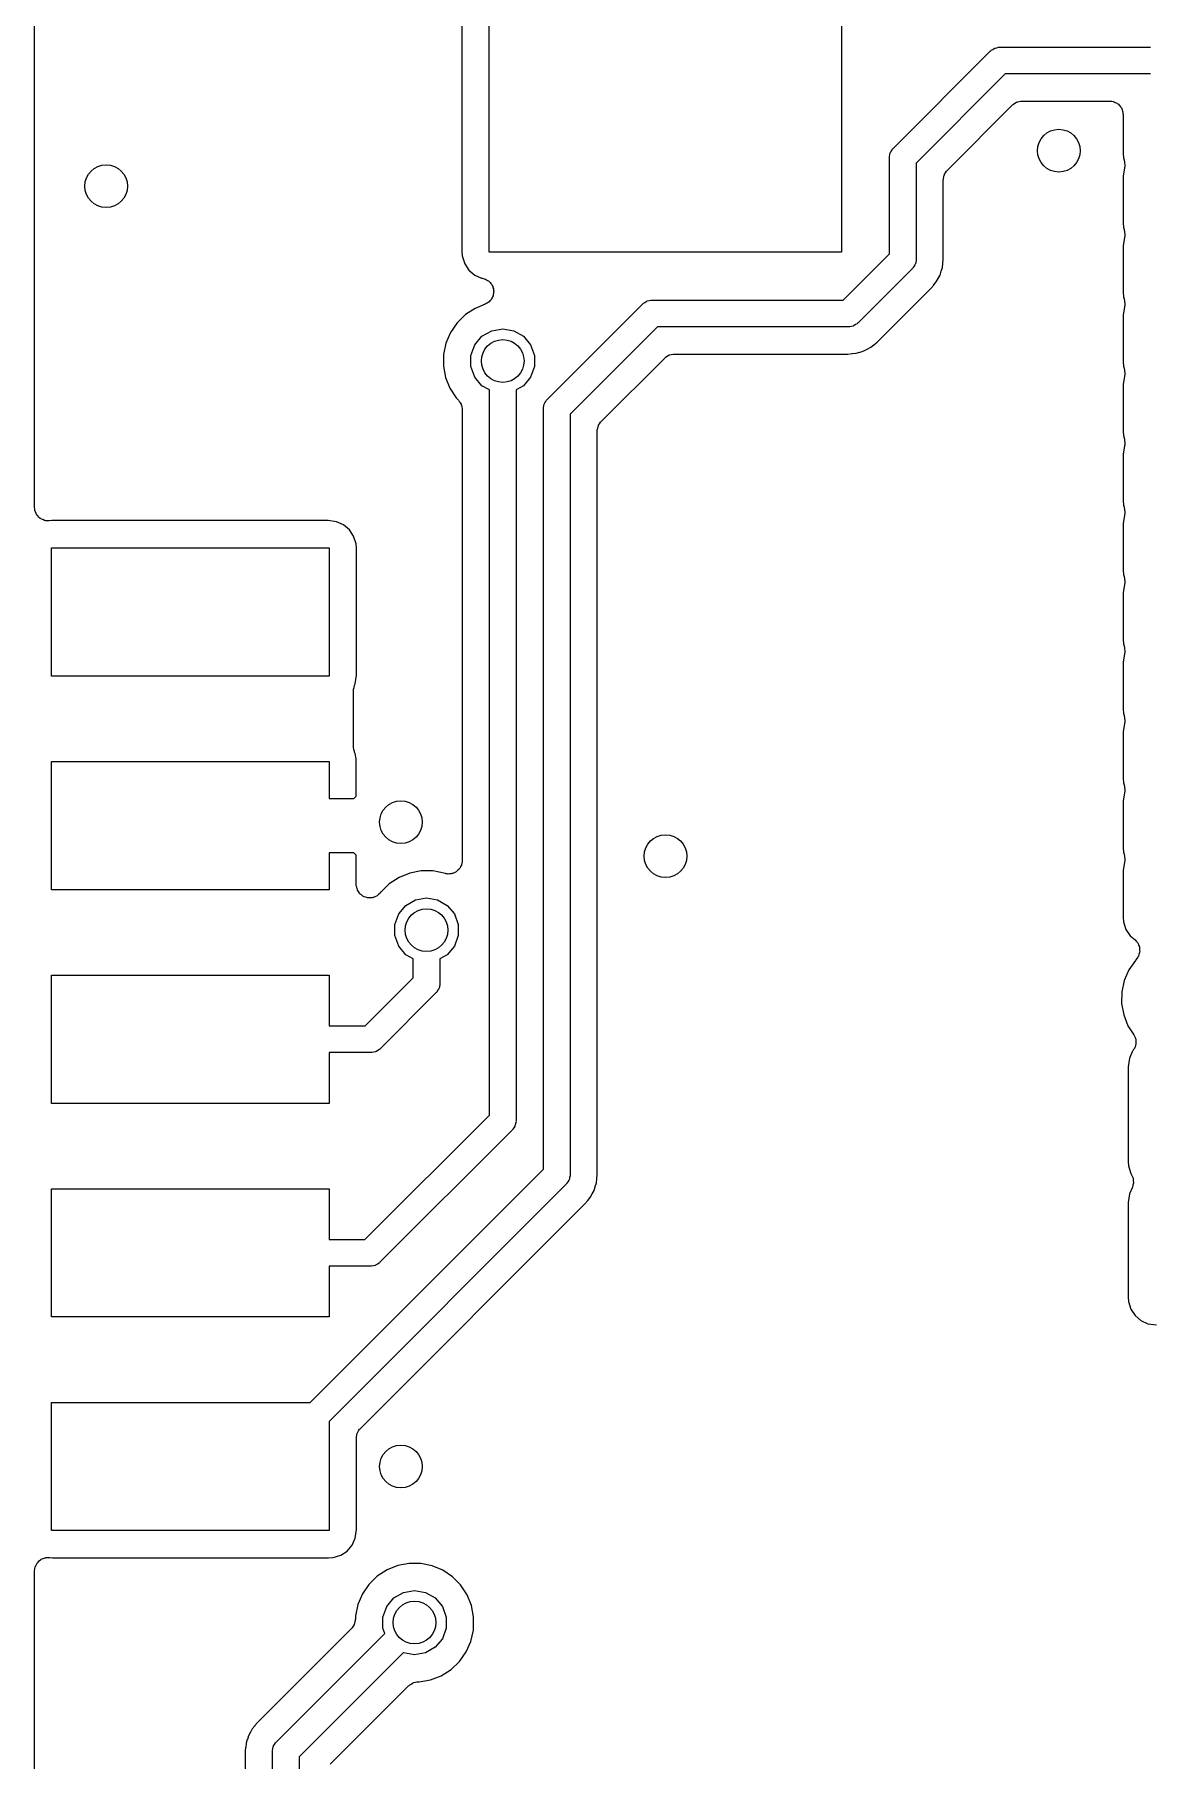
# Model space of a CAD drawing. Extents: x 100.3 to 129.7, y -169.7 to -100.3.
# Drawn here: x 100.33 to 110.76, y -129.74 to -113.58 of the extents above; entities that cross this region are included whole.
import ezdxf

# ---------------------------------------------------------------- set-up
doc = ezdxf.new("R2010")
doc.units = 0
doc.header["$MEASUREMENT"] = 0
doc.layers.add('BLACK', color=7, linetype='CONTINUOUS')

msp = doc.modelspace()

# ---------------------------------------------------------------- linework, layer by layer
at = {"layer": 'Black'}
for p, q in [((100.329, -118.007), (100.329, -111.841)), ((104.331, -113.326), (104.331, -115.612)), ((104.587, -115.617), (104.587, -113.317)), ((107.887, -113.317), (107.887, -115.617)), ((108.371, -114.644), (109.279, -113.736)), ((109.279, -113.736), (109.284, -113.732)), ((109.284, -113.732), (109.287, -113.728)), ((109.287, -113.728), (109.301, -113.72)), ((109.301, -113.72), (109.315, -113.711)), ((109.315, -113.711), (109.32, -113.709)), ((109.32, -113.709), (109.325, -113.707)), ((109.325, -113.707), (109.341, -113.704)), ((109.341, -113.704), (109.357, -113.699)), ((109.357, -113.699), (109.362, -113.7)), ((109.362, -113.7), (109.367, -113.699)), ((109.367, -113.699), (110.779, -113.699)), ((109.419, -113.949), (108.584, -114.784)), ((110.779, -113.949), (109.419, -113.949)), ((108.876, -114.852), (109.487, -114.24)), ((109.487, -114.24), (109.492, -114.237)), ((109.492, -114.237), (109.495, -114.233)), ((109.495, -114.233), (109.51, -114.224)), ((109.51, -114.224), (109.523, -114.215)), ((109.523, -114.215), (109.529, -114.213)), ((109.529, -114.213), (109.534, -114.211)), ((109.534, -114.211), (109.55, -114.208)), ((109.55, -114.208), (109.566, -114.203)), ((109.566, -114.203), (109.572, -114.204)), ((109.572, -114.204), (109.577, -114.203)), ((109.577, -114.203), (110.396, -114.203)), ((110.396, -114.203), (110.407, -114.205)), ((110.407, -114.205), (110.418, -114.205)), ((110.418, -114.205), (110.429, -114.209)), ((110.429, -114.209), (110.44, -114.211)), ((110.44, -114.211), (110.449, -114.216)), ((110.449, -114.216), (110.46, -114.22)), ((110.46, -114.22), (110.468, -114.227)), ((110.468, -114.227), (110.478, -114.233)), ((110.478, -114.233), (110.485, -114.241)), ((110.485, -114.241), (110.493, -114.248)), ((110.493, -114.248), (110.499, -114.258)), ((110.499, -114.258), (110.506, -114.266)), ((110.506, -114.266), (110.51, -114.277)), ((110.51, -114.277), (110.515, -114.287)), ((110.515, -114.287), (110.517, -114.298)), ((110.517, -114.298), (110.521, -114.308)), ((110.521, -114.308), (110.521, -114.319)), ((110.521, -114.319), (110.523, -114.33)), ((110.523, -114.33), (110.523, -114.694)), ((108.335, -114.721), (108.339, -114.705)), ((108.335, -114.727), (108.335, -114.721)), ((108.339, -114.705), (108.342, -114.689)), ((108.342, -114.689), (108.345, -114.684)), ((108.345, -114.684), (108.346, -114.679)), ((108.346, -114.679), (108.356, -114.666)), ((108.356, -114.666), (108.364, -114.652)), ((108.364, -114.652), (108.368, -114.648)), ((108.368, -114.648), (108.371, -114.644)), ((110.523, -114.694), (110.526, -114.736)), ((108.334, -114.732), (108.335, -114.727)), ((108.334, -115.633), (108.334, -114.732)), ((108.584, -114.784), (108.584, -115.684)), ((108.85, -114.888), (108.86, -114.874)), ((108.86, -114.874), (108.868, -114.86)), ((108.868, -114.86), (108.872, -114.856)), ((108.872, -114.856), (108.876, -114.852)), ((110.537, -114.811), (110.523, -114.908)), ((110.526, -114.736), (110.533, -114.755)), ((110.533, -114.755), (110.533, -114.761)), ((110.533, -114.761), (110.536, -114.767)), ((110.536, -114.767), (110.536, -114.783)), ((110.536, -114.783), (110.538, -114.799)), ((110.538, -114.799), (110.537, -114.805)), ((110.537, -114.805), (110.537, -114.811)), ((108.838, -114.942), (108.839, -114.936)), ((108.838, -115.684), (108.838, -114.942)), ((108.839, -114.931), (108.843, -114.914)), ((108.839, -114.936), (108.839, -114.931)), ((108.843, -114.914), (108.846, -114.898)), ((108.846, -114.898), (108.849, -114.893)), ((108.849, -114.893), (108.85, -114.888)), ((110.523, -114.908), (110.523, -115.344)), ((110.523, -115.344), (110.526, -115.386)), ((110.537, -115.461), (110.523, -115.558)), ((110.526, -115.386), (110.533, -115.405)), ((110.533, -115.405), (110.533, -115.411)), ((110.533, -115.411), (110.536, -115.417)), ((110.536, -115.417), (110.536, -115.433)), ((110.536, -115.433), (110.538, -115.449)), ((110.538, -115.449), (110.537, -115.455)), ((110.537, -115.455), (110.537, -115.461)), ((104.331, -115.612), (104.334, -115.654)), ((104.334, -115.654), (104.357, -115.726)), ((107.887, -115.617), (104.587, -115.617)), ((107.9, -116.067), (108.334, -115.633)), ((108.584, -115.684), (108.584, -115.69)), ((108.584, -115.69), (108.584, -115.695)), ((108.834, -115.724), (108.838, -115.684)), ((108.838, -115.684), (108.838, -115.684)), ((110.523, -115.558), (110.523, -115.994)), ((104.357, -115.726), (104.396, -115.786)), ((104.396, -115.786), (104.451, -115.832)), ((104.451, -115.832), (104.516, -115.861)), ((108.548, -115.773), (108.04, -116.281)), ((108.551, -115.768), (108.548, -115.773)), ((108.555, -115.765), (108.551, -115.768)), ((108.563, -115.751), (108.555, -115.765)), ((108.573, -115.737), (108.563, -115.751)), ((108.574, -115.732), (108.573, -115.737)), ((108.577, -115.727), (108.574, -115.732)), ((108.58, -115.711), (108.577, -115.727)), ((108.584, -115.695), (108.58, -115.711)), ((108.791, -115.864), (108.808, -115.832)), ((108.808, -115.832), (108.819, -115.797)), ((108.819, -115.796), (108.83, -115.761)), ((108.819, -115.797), (108.819, -115.796)), ((108.819, -115.797), (108.819, -115.797)), ((108.83, -115.761), (108.834, -115.725)), ((108.834, -115.725), (108.834, -115.724)), ((108.834, -115.725), (108.834, -115.725)), ((104.516, -115.861), (104.52, -115.862)), ((104.52, -115.862), (104.53, -115.865)), ((104.53, -115.865), (104.541, -115.867)), ((104.541, -115.867), (104.551, -115.872)), ((104.551, -115.872), (104.562, -115.876)), ((104.562, -115.876), (104.57, -115.883)), ((104.57, -115.883), (104.58, -115.888)), ((104.58, -115.888), (104.588, -115.896)), ((104.588, -115.896), (104.596, -115.903)), ((104.596, -115.903), (104.602, -115.912)), ((104.602, -115.912), (104.61, -115.92)), ((104.61, -115.92), (104.614, -115.931)), ((104.614, -115.931), (104.62, -115.94)), ((104.62, -115.94), (104.622, -115.951)), ((104.622, -115.951), (104.626, -115.961)), ((104.624, -116.016), (104.623, -116.027)), ((104.628, -116.005), (104.624, -116.016)), ((104.626, -115.961), (104.627, -115.973)), ((104.627, -115.973), (104.629, -115.984)), ((104.629, -115.984), (104.627, -115.994)), ((104.627, -115.994), (104.628, -116.005)), ((108.22, -116.46), (108.723, -115.957)), ((108.723, -115.957), (108.749, -115.926)), ((108.749, -115.926), (108.749, -115.925)), ((108.749, -115.925), (108.75, -115.925)), ((108.75, -115.925), (108.773, -115.897)), ((108.773, -115.897), (108.79, -115.865)), ((108.79, -115.865), (108.791, -115.864)), ((108.791, -115.864), (108.791, -115.864)), ((110.523, -115.994), (110.526, -116.036)), ((104.455, -116.144), (104.364, -116.203)), ((104.55, -116.106), (104.455, -116.144)), ((104.559, -116.1), (104.55, -116.106)), ((104.569, -116.096), (104.559, -116.1)), ((104.577, -116.088), (104.569, -116.096)), ((104.587, -116.082), (104.577, -116.088)), ((104.594, -116.073), (104.587, -116.082)), ((104.602, -116.066), (104.594, -116.073)), ((104.607, -116.056), (104.602, -116.066)), ((104.614, -116.047), (104.607, -116.056)), ((104.617, -116.037), (104.614, -116.047)), ((104.623, -116.027), (104.617, -116.037)), ((105.131, -116.995), (106.022, -116.104)), ((106.022, -116.104), (106.026, -116.101)), ((106.026, -116.101), (106.03, -116.097)), ((106.03, -116.097), (106.044, -116.089)), ((106.044, -116.089), (106.057, -116.079)), ((106.057, -116.079), (106.062, -116.078)), ((106.062, -116.078), (106.067, -116.075)), ((106.067, -116.075), (106.083, -116.072)), ((106.083, -116.072), (106.099, -116.068)), ((106.099, -116.068), (106.105, -116.068)), ((106.105, -116.068), (106.11, -116.067)), ((106.11, -116.067), (107.9, -116.067)), ((110.537, -116.111), (110.523, -116.208)), ((110.526, -116.036), (110.533, -116.055)), ((110.533, -116.055), (110.533, -116.061)), ((110.533, -116.061), (110.536, -116.067)), ((110.536, -116.067), (110.536, -116.083)), ((110.536, -116.083), (110.538, -116.099)), ((110.538, -116.099), (110.537, -116.105)), ((110.537, -116.105), (110.537, -116.111)), ((104.287, -116.279), (104.225, -116.369)), ((104.364, -116.203), (104.287, -116.279)), ((104.61, -116.354), (104.713, -116.336)), ((104.713, -116.336), (104.816, -116.354)), ((106.162, -116.317), (105.344, -117.135)), ((107.951, -116.317), (106.162, -116.317)), ((107.957, -116.317), (107.951, -116.317)), ((107.962, -116.317), (107.957, -116.317)), ((107.978, -116.313), (107.962, -116.317)), ((107.994, -116.31), (107.978, -116.313)), ((107.999, -116.307), (107.994, -116.31)), ((108.004, -116.306), (107.999, -116.307)), ((108.018, -116.296), (108.004, -116.306)), ((108.032, -116.288), (108.018, -116.296)), ((108.035, -116.284), (108.032, -116.288)), ((108.04, -116.281), (108.035, -116.284)), ((110.523, -116.208), (110.523, -116.644)), ((104.182, -116.469), (104.16, -116.575)), ((104.225, -116.369), (104.182, -116.469)), ((104.416, -116.585), (104.452, -116.486)), ((104.452, -116.486), (104.519, -116.406)), ((104.519, -116.406), (104.61, -116.354)), ((104.816, -116.354), (104.907, -116.406)), ((104.907, -116.406), (104.974, -116.486)), ((104.974, -116.486), (105.01, -116.585)), ((108.159, -116.509), (108.187, -116.486)), ((108.187, -116.486), (108.188, -116.486)), ((108.188, -116.485), (108.22, -116.46)), ((108.188, -116.486), (108.188, -116.485)), ((104.16, -116.575), (104.158, -116.684)), ((104.416, -116.689), (104.416, -116.585)), ((105.01, -116.585), (105.01, -116.689)), ((105.636, -117.203), (106.23, -116.609)), ((106.23, -116.609), (106.234, -116.605)), ((106.234, -116.605), (106.238, -116.601)), ((106.238, -116.601), (106.252, -116.593)), ((106.252, -116.593), (106.266, -116.583)), ((106.266, -116.583), (106.271, -116.582)), ((106.271, -116.582), (106.276, -116.579)), ((106.276, -116.579), (106.292, -116.576)), ((106.292, -116.576), (106.309, -116.572)), ((106.309, -116.572), (106.314, -116.572)), ((106.314, -116.572), (106.32, -116.572)), ((106.32, -116.572), (107.945, -116.572)), ((107.945, -116.572), (107.986, -116.568)), ((107.986, -116.568), (107.987, -116.567)), ((107.986, -116.568), (107.986, -116.568)), ((107.987, -116.567), (108.023, -116.564)), ((108.023, -116.564), (108.058, -116.554)), ((108.058, -116.554), (108.059, -116.553)), ((108.058, -116.554), (108.058, -116.554)), ((108.059, -116.553), (108.094, -116.543)), ((108.094, -116.543), (108.126, -116.526)), ((108.126, -116.526), (108.127, -116.526)), ((108.127, -116.526), (108.159, -116.509)), ((108.127, -116.526), (108.127, -116.526)), ((110.523, -116.644), (110.526, -116.686)), ((104.158, -116.684), (104.178, -116.79)), ((104.178, -116.79), (104.218, -116.891)), ((104.452, -116.788), (104.416, -116.689)), ((104.519, -116.868), (104.452, -116.788)), ((104.974, -116.788), (104.907, -116.868)), ((105.01, -116.689), (104.974, -116.788)), ((110.537, -116.761), (110.523, -116.858)), ((110.526, -116.686), (110.533, -116.705)), ((110.533, -116.705), (110.533, -116.711)), ((110.533, -116.711), (110.536, -116.717)), ((110.536, -116.717), (110.536, -116.733)), ((110.536, -116.733), (110.538, -116.749)), ((110.538, -116.749), (110.537, -116.755)), ((110.537, -116.755), (110.537, -116.761)), ((104.218, -116.891), (104.277, -116.983)), ((104.277, -116.983), (104.298, -117.005)), ((104.588, -116.907), (104.519, -116.868)), ((104.588, -122.761), (104.588, -116.907)), ((104.907, -116.868), (104.838, -116.907)), ((104.838, -116.907), (104.838, -122.761)), ((110.523, -116.858), (110.523, -117.294)), ((104.298, -117.005), (104.301, -117.009)), ((104.301, -117.009), (104.304, -117.012)), ((104.304, -117.012), (104.313, -117.027)), ((104.313, -117.027), (104.323, -117.042)), ((104.323, -117.042), (104.324, -117.046)), ((104.324, -117.046), (104.326, -117.05)), ((104.326, -117.05), (104.329, -117.067)), ((104.329, -117.067), (104.334, -117.085)), ((104.334, -117.085), (104.333, -117.089)), ((104.333, -117.089), (104.334, -117.093)), ((104.334, -117.093), (104.334, -121.313)), ((105.094, -117.083), (105.095, -117.078)), ((105.094, -124.203), (105.094, -117.083)), ((105.095, -117.072), (105.099, -117.056)), ((105.095, -117.078), (105.095, -117.072)), ((105.099, -117.056), (105.102, -117.04)), ((105.102, -117.04), (105.105, -117.035)), ((105.105, -117.035), (105.106, -117.03)), ((105.106, -117.03), (105.116, -117.017)), ((105.116, -117.017), (105.124, -117.003)), ((105.124, -117.003), (105.128, -116.999)), ((105.128, -116.999), (105.131, -116.995)), ((105.344, -117.135), (105.344, -124.254)), ((105.599, -117.282), (105.603, -117.265)), ((105.599, -117.287), (105.599, -117.282)), ((105.599, -117.293), (105.599, -117.287)), ((105.599, -124.254), (105.599, -117.293)), ((105.603, -117.265), (105.606, -117.249)), ((105.606, -117.249), (105.609, -117.244)), ((105.609, -117.244), (105.61, -117.239)), ((105.61, -117.239), (105.62, -117.225)), ((105.62, -117.225), (105.628, -117.211)), ((105.628, -117.211), (105.632, -117.207)), ((105.632, -117.207), (105.636, -117.203)), ((110.523, -117.294), (110.526, -117.336)), ((110.537, -117.411), (110.523, -117.508)), ((110.526, -117.336), (110.533, -117.355)), ((110.533, -117.355), (110.533, -117.361)), ((110.533, -117.361), (110.536, -117.367)), ((110.536, -117.367), (110.536, -117.383)), ((110.536, -117.383), (110.538, -117.399)), ((110.538, -117.399), (110.537, -117.405)), ((110.537, -117.405), (110.537, -117.411)), ((110.523, -117.508), (110.523, -117.944)), ((110.523, -117.944), (110.526, -117.986)), ((100.332, -118.022), (100.329, -118.007)), ((100.333, -118.039), (100.332, -118.022)), ((100.336, -118.044), (100.333, -118.039)), ((100.337, -118.05), (100.336, -118.044)), ((100.345, -118.064), (100.337, -118.05)), ((100.351, -118.079), (100.345, -118.064)), ((100.356, -118.083), (100.351, -118.079)), ((100.359, -118.088), (100.356, -118.083)), ((100.371, -118.099), (100.359, -118.088)), ((100.382, -118.11), (100.371, -118.099)), ((100.388, -118.113), (100.382, -118.11)), ((100.392, -118.117), (100.388, -118.113)), ((100.408, -118.122), (100.392, -118.117)), ((110.537, -118.061), (110.523, -118.158)), ((110.526, -117.986), (110.533, -118.005)), ((110.533, -118.005), (110.533, -118.011)), ((110.533, -118.011), (110.536, -118.017)), ((110.536, -118.017), (110.536, -118.033)), ((110.536, -118.033), (110.538, -118.049)), ((110.538, -118.049), (110.537, -118.055)), ((110.537, -118.055), (110.537, -118.061)), ((100.422, -118.129), (100.408, -118.122)), ((100.428, -118.13), (100.422, -118.129)), ((100.434, -118.132), (100.428, -118.13)), ((100.45, -118.132), (100.434, -118.132)), ((100.466, -118.133), (100.45, -118.132)), ((100.492, -118.131), (100.466, -118.133)), ((103.078, -118.131), (100.492, -118.131)), ((103.158, -118.143), (103.078, -118.131)), ((103.223, -118.172), (103.158, -118.143)), ((103.278, -118.218), (103.223, -118.172)), ((103.317, -118.278), (103.278, -118.218)), ((103.34, -118.35), (103.317, -118.278)), ((110.523, -118.158), (110.523, -118.594)), ((100.487, -119.587), (100.487, -118.387)), ((100.487, -118.387), (103.087, -118.387)), ((103.087, -118.387), (103.087, -119.587)), ((103.343, -118.392), (103.34, -118.35)), ((103.343, -119.578), (103.343, -118.392)), ((110.523, -118.594), (110.526, -118.636)), ((110.537, -118.711), (110.523, -118.808)), ((110.526, -118.636), (110.533, -118.655)), ((110.533, -118.655), (110.533, -118.661)), ((110.533, -118.661), (110.536, -118.667)), ((110.536, -118.667), (110.536, -118.683)), ((110.536, -118.683), (110.538, -118.699)), ((110.538, -118.699), (110.537, -118.705)), ((110.537, -118.705), (110.537, -118.711)), ((110.523, -118.808), (110.523, -119.244)), ((110.523, -119.244), (110.526, -119.286)), ((110.537, -119.361), (110.523, -119.458)), ((110.526, -119.286), (110.533, -119.305)), ((110.533, -119.305), (110.533, -119.311)), ((110.533, -119.311), (110.536, -119.317)), ((110.536, -119.317), (110.536, -119.333)), ((110.536, -119.333), (110.538, -119.349)), ((110.538, -119.349), (110.537, -119.355)), ((110.537, -119.355), (110.537, -119.361)), ((110.523, -119.458), (110.523, -119.894)), ((103.087, -119.587), (100.487, -119.587)), ((103.316, -119.71), (103.321, -119.693)), ((103.317, -119.715), (103.316, -119.71)), ((103.316, -119.72), (103.317, -119.715)), ((103.316, -120.251), (103.316, -119.72)), ((103.321, -119.693), (103.324, -119.676)), ((103.324, -119.676), (103.326, -119.672)), ((103.326, -119.672), (103.327, -119.667)), ((103.327, -119.667), (103.331, -119.658)), ((103.331, -119.658), (103.343, -119.578)), ((110.523, -119.894), (110.526, -119.936)), ((110.537, -120.011), (110.523, -120.108)), ((110.526, -119.936), (110.533, -119.955)), ((110.533, -119.955), (110.533, -119.961)), ((110.533, -119.961), (110.536, -119.967)), ((110.536, -119.967), (110.536, -119.983)), ((110.536, -119.983), (110.538, -119.999)), ((110.538, -119.999), (110.537, -120.005)), ((110.537, -120.005), (110.537, -120.011)), ((110.523, -120.108), (110.523, -120.544)), ((103.316, -120.254), (103.316, -120.251)), ((103.316, -120.256), (103.316, -120.254)), ((103.32, -120.275), (103.316, -120.256)), ((103.324, -120.294), (103.32, -120.275)), ((103.325, -120.297), (103.324, -120.294)), ((103.326, -120.299), (103.325, -120.297)), ((103.331, -120.313), (103.326, -120.299)), ((103.341, -120.362), (103.331, -120.313)), ((103.341, -120.712), (103.341, -120.362)), ((100.487, -121.587), (100.487, -120.387)), ((100.487, -120.387), (103.087, -120.387)), ((103.087, -120.387), (103.087, -120.733)), ((110.523, -120.544), (110.526, -120.586)), ((110.537, -120.661), (110.523, -120.758)), ((110.526, -120.586), (110.533, -120.605)), ((110.533, -120.605), (110.533, -120.611)), ((110.533, -120.611), (110.536, -120.617)), ((110.536, -120.617), (110.536, -120.633)), ((110.536, -120.633), (110.538, -120.649)), ((110.538, -120.649), (110.537, -120.655)), ((110.537, -120.655), (110.537, -120.661)), ((103.087, -120.733), (103.32, -120.733)), ((103.32, -120.733), (103.341, -120.712)), ((110.523, -120.758), (110.523, -121.194)), ((103.32, -121.241), (103.087, -121.241)), ((103.087, -121.241), (103.087, -121.587)), ((103.341, -121.262), (103.32, -121.241)), ((103.341, -121.537), (103.341, -121.262)), ((104.328, -121.349), (104.326, -121.357)), ((104.331, -121.341), (104.328, -121.349)), ((104.332, -121.327), (104.331, -121.341)), ((104.334, -121.313), (104.332, -121.327)), ((110.523, -121.194), (110.526, -121.236)), ((110.537, -121.311), (110.523, -121.408)), ((110.526, -121.236), (110.533, -121.255)), ((110.533, -121.255), (110.533, -121.261)), ((110.533, -121.261), (110.536, -121.267)), ((110.536, -121.267), (110.536, -121.283)), ((110.536, -121.283), (110.538, -121.299)), ((110.538, -121.299), (110.537, -121.305)), ((110.537, -121.305), (110.537, -121.311)), ((103.742, -121.472), (103.651, -121.531)), ((103.843, -121.431), (103.742, -121.472)), ((103.95, -121.411), (103.843, -121.431)), ((104.058, -121.411), (103.95, -121.411)), ((104.177, -121.436), (104.058, -121.411)), ((104.178, -121.436), (104.177, -121.436)), ((104.185, -121.438), (104.178, -121.436)), ((104.193, -121.438), (104.185, -121.438)), ((104.201, -121.44), (104.193, -121.438)), ((104.215, -121.438), (104.201, -121.44)), ((104.229, -121.438), (104.215, -121.438)), ((104.237, -121.436), (104.229, -121.438)), ((104.245, -121.435), (104.237, -121.436)), ((104.257, -121.428), (104.245, -121.435)), ((104.27, -121.423), (104.257, -121.428)), ((104.277, -121.418), (104.27, -121.423)), ((104.284, -121.414), (104.277, -121.418)), ((104.293, -121.404), (104.284, -121.414)), ((104.304, -121.395), (104.293, -121.404)), ((104.308, -121.388), (104.304, -121.395)), ((104.314, -121.382), (104.308, -121.388)), ((104.319, -121.369), (104.314, -121.382)), ((104.326, -121.357), (104.319, -121.369)), ((110.523, -121.408), (110.523, -121.844)), ((103.087, -121.587), (100.487, -121.587)), ((103.342, -121.543), (103.341, -121.537)), ((103.342, -121.549), (103.342, -121.543)), ((103.346, -121.564), (103.342, -121.549)), ((103.349, -121.58), (103.346, -121.564)), ((103.352, -121.585), (103.349, -121.58)), ((103.353, -121.591), (103.352, -121.585)), ((103.363, -121.604), (103.353, -121.591)), ((103.371, -121.618), (103.363, -121.604)), ((103.376, -121.622), (103.371, -121.618)), ((103.379, -121.627), (103.376, -121.622)), ((103.392, -121.636), (103.379, -121.627)), ((103.404, -121.647), (103.392, -121.636)), ((103.41, -121.649), (103.404, -121.647)), ((103.416, -121.652), (103.41, -121.649)), ((103.431, -121.656), (103.416, -121.652)), ((103.446, -121.662), (103.431, -121.656)), ((103.452, -121.662), (103.446, -121.662)), ((103.458, -121.663), (103.452, -121.662)), ((103.474, -121.662), (103.458, -121.663)), ((103.49, -121.662), (103.474, -121.662)), ((103.496, -121.659), (103.49, -121.662)), ((103.502, -121.659), (103.496, -121.659)), ((103.517, -121.652), (103.502, -121.659)), ((103.531, -121.647), (103.517, -121.652)), ((103.536, -121.643), (103.531, -121.647)), ((103.542, -121.64), (103.536, -121.643)), ((103.553, -121.628), (103.542, -121.64)), ((103.565, -121.618), (103.553, -121.628)), ((103.568, -121.613), (103.565, -121.618)), ((103.573, -121.608), (103.568, -121.613)), ((103.574, -121.607), (103.573, -121.608)), ((103.651, -121.531), (103.574, -121.607)), ((103.897, -121.682), (104, -121.664)), ((104, -121.664), (104.103, -121.682)), ((103.703, -121.913), (103.739, -121.814)), ((103.739, -121.814), (103.806, -121.734)), ((103.806, -121.734), (103.897, -121.682)), ((104.103, -121.682), (104.194, -121.734)), ((104.194, -121.734), (104.261, -121.814)), ((104.261, -121.814), (104.297, -121.913)), ((103.703, -122.017), (103.703, -121.913)), ((104.297, -121.913), (104.297, -122.017)), ((110.523, -121.844), (110.526, -121.886)), ((110.526, -121.886), (110.549, -121.958)), ((110.549, -121.958), (110.588, -122.018)), ((103.739, -122.116), (103.703, -122.017)), ((103.806, -122.196), (103.739, -122.116)), ((104.261, -122.116), (104.194, -122.196)), ((104.297, -122.017), (104.261, -122.116)), ((110.588, -122.018), (110.634, -122.057)), ((110.634, -122.057), (110.645, -122.07)), ((110.645, -122.07), (110.657, -122.082)), ((110.657, -122.082), (110.659, -122.087)), ((110.659, -122.087), (110.662, -122.091)), ((110.662, -122.091), (110.668, -122.107)), ((110.668, -122.107), (110.675, -122.122)), ((110.675, -122.122), (110.675, -122.127)), ((110.675, -122.127), (110.677, -122.132)), ((110.677, -122.132), (110.677, -122.149)), ((110.677, -122.149), (110.678, -122.166)), ((103.875, -122.235), (103.806, -122.196)), ((103.875, -122.413), (103.875, -122.235)), ((104.194, -122.196), (104.125, -122.235)), ((104.125, -122.235), (104.125, -122.465)), ((110.637, -122.248), (110.575, -122.338)), ((110.641, -122.244), (110.637, -122.248)), ((110.65, -122.231), (110.641, -122.244)), ((110.661, -122.218), (110.65, -122.231)), ((110.663, -122.213), (110.661, -122.218)), ((110.666, -122.208), (110.663, -122.213)), ((110.671, -122.192), (110.666, -122.208)), ((110.677, -122.176), (110.671, -122.192)), ((110.678, -122.166), (110.677, -122.171)), ((110.677, -122.171), (110.677, -122.176)), ((100.487, -123.587), (100.487, -122.387)), ((100.487, -122.387), (103.087, -122.387)), ((103.087, -122.387), (103.087, -122.862)), ((103.426, -122.862), (103.875, -122.413)), ((104.125, -122.476), (104.12, -122.492)), ((104.125, -122.465), (104.124, -122.47)), ((104.124, -122.47), (104.125, -122.476)), ((110.532, -122.438), (110.51, -122.544)), ((110.575, -122.338), (110.532, -122.438)), ((104.088, -122.553), (103.566, -123.075)), ((104.092, -122.549), (104.088, -122.553)), ((104.096, -122.545), (104.092, -122.549)), ((104.104, -122.531), (104.096, -122.545)), ((104.113, -122.518), (104.104, -122.531)), ((104.115, -122.513), (104.113, -122.518)), ((104.117, -122.508), (104.115, -122.513)), ((104.12, -122.492), (104.117, -122.508)), ((110.51, -122.544), (110.508, -122.653)), ((104.588, -123.697), (104.588, -122.761)), ((104.838, -122.761), (104.838, -123.749)), ((110.508, -122.653), (110.528, -122.759)), ((110.528, -122.759), (110.568, -122.86)), ((103.087, -122.862), (103.426, -122.862)), ((110.568, -122.86), (110.622, -122.945)), ((110.622, -122.945), (110.628, -122.959)), ((110.628, -122.959), (110.635, -122.971)), ((103.478, -123.112), (103.087, -123.112)), ((103.087, -123.112), (103.087, -123.587)), ((103.483, -123.111), (103.478, -123.112)), ((103.489, -123.112), (103.483, -123.111)), ((103.505, -123.107), (103.489, -123.112)), ((103.521, -123.104), (103.505, -123.107)), ((103.526, -123.102), (103.521, -123.104)), ((103.531, -123.1), (103.526, -123.102)), ((103.544, -123.091), (103.531, -123.1)), ((103.558, -123.083), (103.544, -123.091)), ((103.562, -123.079), (103.558, -123.083)), ((103.566, -123.075), (103.562, -123.079)), ((110.61, -123.099), (110.581, -123.165)), ((110.612, -123.096), (110.61, -123.099)), ((110.62, -123.084), (110.612, -123.096)), ((110.629, -123.072), (110.62, -123.084)), ((110.631, -123.065), (110.629, -123.072)), ((110.635, -123.058), (110.631, -123.065)), ((110.635, -122.971), (110.637, -122.979)), ((110.637, -123.044), (110.635, -123.058)), ((110.637, -122.979), (110.64, -122.986)), ((110.642, -123.03), (110.637, -123.044)), ((110.64, -122.986), (110.64, -123.001)), ((110.64, -123.001), (110.643, -123.015)), ((110.643, -123.015), (110.641, -123.022)), ((110.641, -123.022), (110.642, -123.03)), ((110.581, -123.165), (110.569, -123.244)), ((110.569, -123.244), (110.569, -124.13)), ((103.087, -123.587), (100.487, -123.587)), ((103.423, -124.862), (104.588, -123.697)), ((104.838, -123.76), (104.833, -123.776)), ((104.838, -123.749), (104.837, -123.754)), ((104.837, -123.754), (104.838, -123.76)), ((104.801, -123.837), (103.563, -125.075)), ((104.805, -123.833), (104.801, -123.837)), ((104.809, -123.829), (104.805, -123.833)), ((104.817, -123.815), (104.809, -123.829)), ((104.826, -123.802), (104.817, -123.815)), ((104.828, -123.797), (104.826, -123.802)), ((104.83, -123.792), (104.828, -123.797)), ((104.833, -123.776), (104.83, -123.792)), ((102.91, -126.387), (105.094, -124.203)), ((105.344, -124.254), (105.344, -124.26)), ((105.594, -124.294), (105.599, -124.254)), ((105.599, -124.254), (105.599, -124.254)), ((110.569, -124.13), (110.572, -124.172)), ((110.572, -124.172), (110.595, -124.244)), ((110.595, -124.244), (110.599, -124.25)), ((110.599, -124.25), (110.607, -124.268)), ((100.487, -125.587), (100.487, -124.387)), ((100.487, -124.387), (103.087, -124.387)), ((105.308, -124.343), (103.087, -126.564)), ((103.087, -124.387), (103.087, -124.862)), ((105.311, -124.338), (105.308, -124.343)), ((105.315, -124.335), (105.311, -124.338)), ((105.323, -124.321), (105.315, -124.335)), ((105.333, -124.307), (105.323, -124.321)), ((105.334, -124.302), (105.333, -124.307)), ((105.337, -124.297), (105.334, -124.302)), ((105.34, -124.281), (105.337, -124.297)), ((105.344, -124.265), (105.34, -124.281)), ((105.344, -124.26), (105.344, -124.265)), ((105.551, -124.434), (105.568, -124.402)), ((105.568, -124.402), (105.579, -124.367)), ((105.579, -124.366), (105.59, -124.331)), ((105.579, -124.367), (105.579, -124.366)), ((105.579, -124.367), (105.579, -124.367)), ((105.59, -124.331), (105.594, -124.295)), ((105.594, -124.295), (105.594, -124.294)), ((105.594, -124.295), (105.594, -124.295)), ((110.609, -124.372), (110.581, -124.435)), ((110.607, -124.268), (110.615, -124.286)), ((110.613, -124.353), (110.609, -124.372)), ((110.619, -124.335), (110.613, -124.353)), ((110.615, -124.286), (110.615, -124.288)), ((110.615, -124.288), (110.616, -124.291)), ((110.616, -124.291), (110.617, -124.31)), ((110.617, -124.31), (110.619, -124.33)), ((110.619, -124.33), (110.619, -124.332)), ((110.619, -124.332), (110.619, -124.335)), ((103.38, -126.63), (105.483, -124.527)), ((105.483, -124.527), (105.509, -124.496)), ((105.509, -124.496), (105.509, -124.495)), ((105.509, -124.495), (105.51, -124.495)), ((105.51, -124.495), (105.533, -124.467)), ((105.533, -124.467), (105.55, -124.435)), ((105.55, -124.435), (105.551, -124.434)), ((105.551, -124.434), (105.551, -124.434)), ((110.581, -124.435), (110.569, -124.514)), ((110.569, -124.514), (110.569, -125.4)), ((103.087, -124.862), (103.423, -124.862)), ((103.475, -125.112), (103.087, -125.112)), ((103.087, -125.112), (103.087, -125.587)), ((103.48, -125.111), (103.475, -125.112)), ((103.486, -125.112), (103.48, -125.111)), ((103.502, -125.107), (103.486, -125.112)), ((103.518, -125.104), (103.502, -125.107)), ((103.523, -125.102), (103.518, -125.104)), ((103.528, -125.1), (103.523, -125.102)), ((103.541, -125.091), (103.528, -125.1)), ((103.555, -125.083), (103.541, -125.091)), ((103.559, -125.079), (103.555, -125.083)), ((103.563, -125.075), (103.559, -125.079)), ((110.569, -125.4), (110.572, -125.442)), ((110.572, -125.442), (110.595, -125.514)), ((110.595, -125.514), (110.634, -125.574)), ((103.087, -125.587), (100.487, -125.587)), ((110.634, -125.574), (110.689, -125.621)), ((110.689, -125.621), (110.754, -125.65)), ((110.754, -125.65), (110.834, -125.661)), ((100.487, -127.587), (100.487, -126.387)), ((100.487, -126.387), (102.91, -126.387)), ((103.087, -126.564), (103.087, -127.587)), ((103.348, -126.693), (103.351, -126.676)), ((103.351, -126.676), (103.353, -126.671)), ((103.353, -126.671), (103.355, -126.666)), ((103.355, -126.666), (103.364, -126.652)), ((103.364, -126.652), (103.373, -126.638)), ((103.373, -126.638), (103.377, -126.635)), ((103.377, -126.635), (103.38, -126.63)), ((103.343, -126.709), (103.348, -126.693)), ((103.344, -126.714), (103.343, -126.709)), ((103.343, -126.72), (103.344, -126.714)), ((103.343, -127.578), (103.343, -126.72)), ((103.087, -127.587), (100.487, -127.587)), ((103.331, -127.658), (103.343, -127.578)), ((103.196, -127.817), (103.256, -127.778)), ((103.256, -127.778), (103.302, -127.723)), ((103.302, -127.723), (103.331, -127.658)), ((100.329, -127.965), (100.332, -127.946)), ((100.329, -140.45), (100.329, -127.965)), ((100.332, -127.946), (100.335, -127.926)), ((100.335, -127.926), (100.336, -127.924)), ((100.336, -127.924), (100.337, -127.922)), ((100.337, -127.922), (100.347, -127.905)), ((100.347, -127.905), (100.356, -127.887)), ((100.356, -127.887), (100.358, -127.886)), ((100.358, -127.886), (100.359, -127.884)), ((100.359, -127.884), (100.374, -127.871)), ((100.374, -127.871), (100.389, -127.858)), ((100.389, -127.858), (100.391, -127.857)), ((100.391, -127.857), (100.392, -127.855)), ((100.392, -127.855), (100.411, -127.849)), ((100.411, -127.849), (100.43, -127.841)), ((100.43, -127.841), (100.432, -127.841)), ((100.432, -127.841), (100.434, -127.84)), ((100.434, -127.84), (100.454, -127.84)), ((100.454, -127.84), (100.474, -127.84)), ((100.474, -127.84), (100.496, -127.843)), ((100.496, -127.843), (103.082, -127.843)), ((103.082, -127.843), (103.124, -127.84)), ((103.124, -127.84), (103.196, -127.817)), ((103.63, -127.955), (103.539, -128.014)), ((103.73, -127.914), (103.63, -127.955)), ((103.837, -127.894), (103.73, -127.914)), ((103.946, -127.894), (103.837, -127.894)), ((104.052, -127.916), (103.946, -127.894)), ((104.152, -127.958), (104.052, -127.916)), ((104.242, -128.019), (104.152, -127.958)), ((103.461, -128.09), (103.4, -128.18)), ((103.539, -128.014), (103.461, -128.09)), ((104.319, -128.096), (104.242, -128.019)), ((104.379, -128.187), (104.319, -128.096)), ((103.357, -128.28), (103.334, -128.386)), ((103.4, -128.18), (103.357, -128.28)), ((103.591, -128.396), (103.627, -128.297)), ((103.627, -128.297), (103.694, -128.217)), ((103.694, -128.217), (103.785, -128.165)), ((103.785, -128.165), (103.887, -128.147)), ((103.887, -128.147), (103.99, -128.165)), ((103.99, -128.165), (104.081, -128.217)), ((104.081, -128.217), (104.148, -128.297)), ((104.148, -128.297), (104.184, -128.396)), ((104.42, -128.287), (104.379, -128.187)), ((104.441, -128.393), (104.42, -128.287)), ((103.326, -128.458), (103.323, -128.462)), ((103.329, -128.441), (103.326, -128.458)), ((103.333, -128.424), (103.329, -128.441)), ((103.334, -128.415), (103.333, -128.419)), ((103.333, -128.419), (103.333, -128.424)), ((103.334, -128.386), (103.334, -128.415)), ((103.591, -128.5), (103.591, -128.396)), ((104.184, -128.396), (104.184, -128.5)), ((104.44, -128.519), (104.441, -128.393)), ((103.297, -128.503), (102.417, -129.382)), ((103.299, -128.499), (103.297, -128.503)), ((103.303, -128.496), (103.299, -128.499)), ((103.312, -128.481), (103.303, -128.496)), ((103.322, -128.467), (103.312, -128.481)), ((103.323, -128.462), (103.322, -128.467)), ((103.499, -128.66), (103.609, -128.55)), ((103.609, -128.55), (103.591, -128.5)), ((104.148, -128.599), (104.081, -128.679)), ((104.184, -128.5), (104.148, -128.599)), ((104.416, -128.624), (104.44, -128.519)), ((102.593, -129.566), (103.499, -128.66)), ((103.782, -128.73), (103.676, -128.836)), ((103.785, -128.731), (103.782, -128.73)), ((103.887, -128.749), (103.785, -128.731)), ((103.99, -128.731), (103.887, -128.749)), ((104.081, -128.679), (103.99, -128.731)), ((104.309, -128.812), (104.372, -128.723)), ((104.372, -128.723), (104.416, -128.624)), ((103.676, -128.836), (102.806, -129.706)), ((104.138, -128.945), (104.23, -128.887)), ((104.23, -128.887), (104.309, -128.812)), ((103.097, -129.774), (103.831, -129.04)), ((103.831, -129.04), (103.837, -129.036)), ((103.837, -129.036), (103.842, -129.031)), ((103.842, -129.031), (103.855, -129.024)), ((103.855, -129.024), (103.868, -129.015)), ((103.868, -129.015), (103.874, -129.013)), ((103.874, -129.013), (103.88, -129.01)), ((103.88, -129.01), (103.895, -129.007)), ((103.895, -129.007), (103.91, -129.003)), ((103.91, -129.003), (103.917, -129.004)), ((103.917, -129.004), (103.924, -129.003)), ((103.924, -129.003), (103.93, -129.003)), ((103.93, -129.003), (104.037, -128.984)), ((104.037, -128.984), (104.138, -128.945)), ((102.391, -129.414), (102.368, -129.442)), ((102.392, -129.413), (102.391, -129.414)), ((102.391, -129.414), (102.391, -129.414)), ((102.417, -129.382), (102.392, -129.413)), ((102.31, -129.578), (102.307, -129.614)), ((102.321, -129.543), (102.31, -129.578)), ((102.322, -129.542), (102.321, -129.542)), ((102.321, -129.542), (102.321, -129.543)), ((102.332, -129.507), (102.322, -129.542)), ((102.35, -129.475), (102.332, -129.507)), ((102.368, -129.442), (102.35, -129.474)), ((102.35, -129.474), (102.35, -129.475)), ((102.35, -129.475), (102.35, -129.475)), ((102.568, -129.602), (102.577, -129.588)), ((102.577, -129.588), (102.585, -129.574)), ((102.585, -129.574), (102.589, -129.571)), ((102.589, -129.571), (102.593, -129.566)), ((102.306, -129.615), (102.302, -129.655)), ((102.302, -129.655), (102.302, -129.655)), ((102.302, -129.655), (102.302, -140.45)), ((102.307, -129.614), (102.306, -129.614)), ((102.306, -129.614), (102.306, -129.615)), ((102.556, -129.644), (102.561, -129.628)), ((102.557, -129.649), (102.556, -129.644)), ((102.556, -129.654), (102.557, -129.649)), ((102.556, -150.022), (102.556, -129.654)), ((102.561, -129.628), (102.564, -129.612)), ((102.564, -129.612), (102.566, -129.607)), ((102.566, -129.607), (102.568, -129.602)), ((102.806, -129.706), (102.806, -150.022))]:
    msp.add_line(p, q, dxfattribs=at)
for centre in [(109.92, -114.668), (101, -115), (104.713, -116.637), (103.76, -120.955), (106.237, -121.272), (104, -121.965), (103.76, -126.987), (103.887, -128.448)]:
    msp.add_circle(centre, 0.2, dxfattribs=at)

doc.saveas('drawing.dxf')
